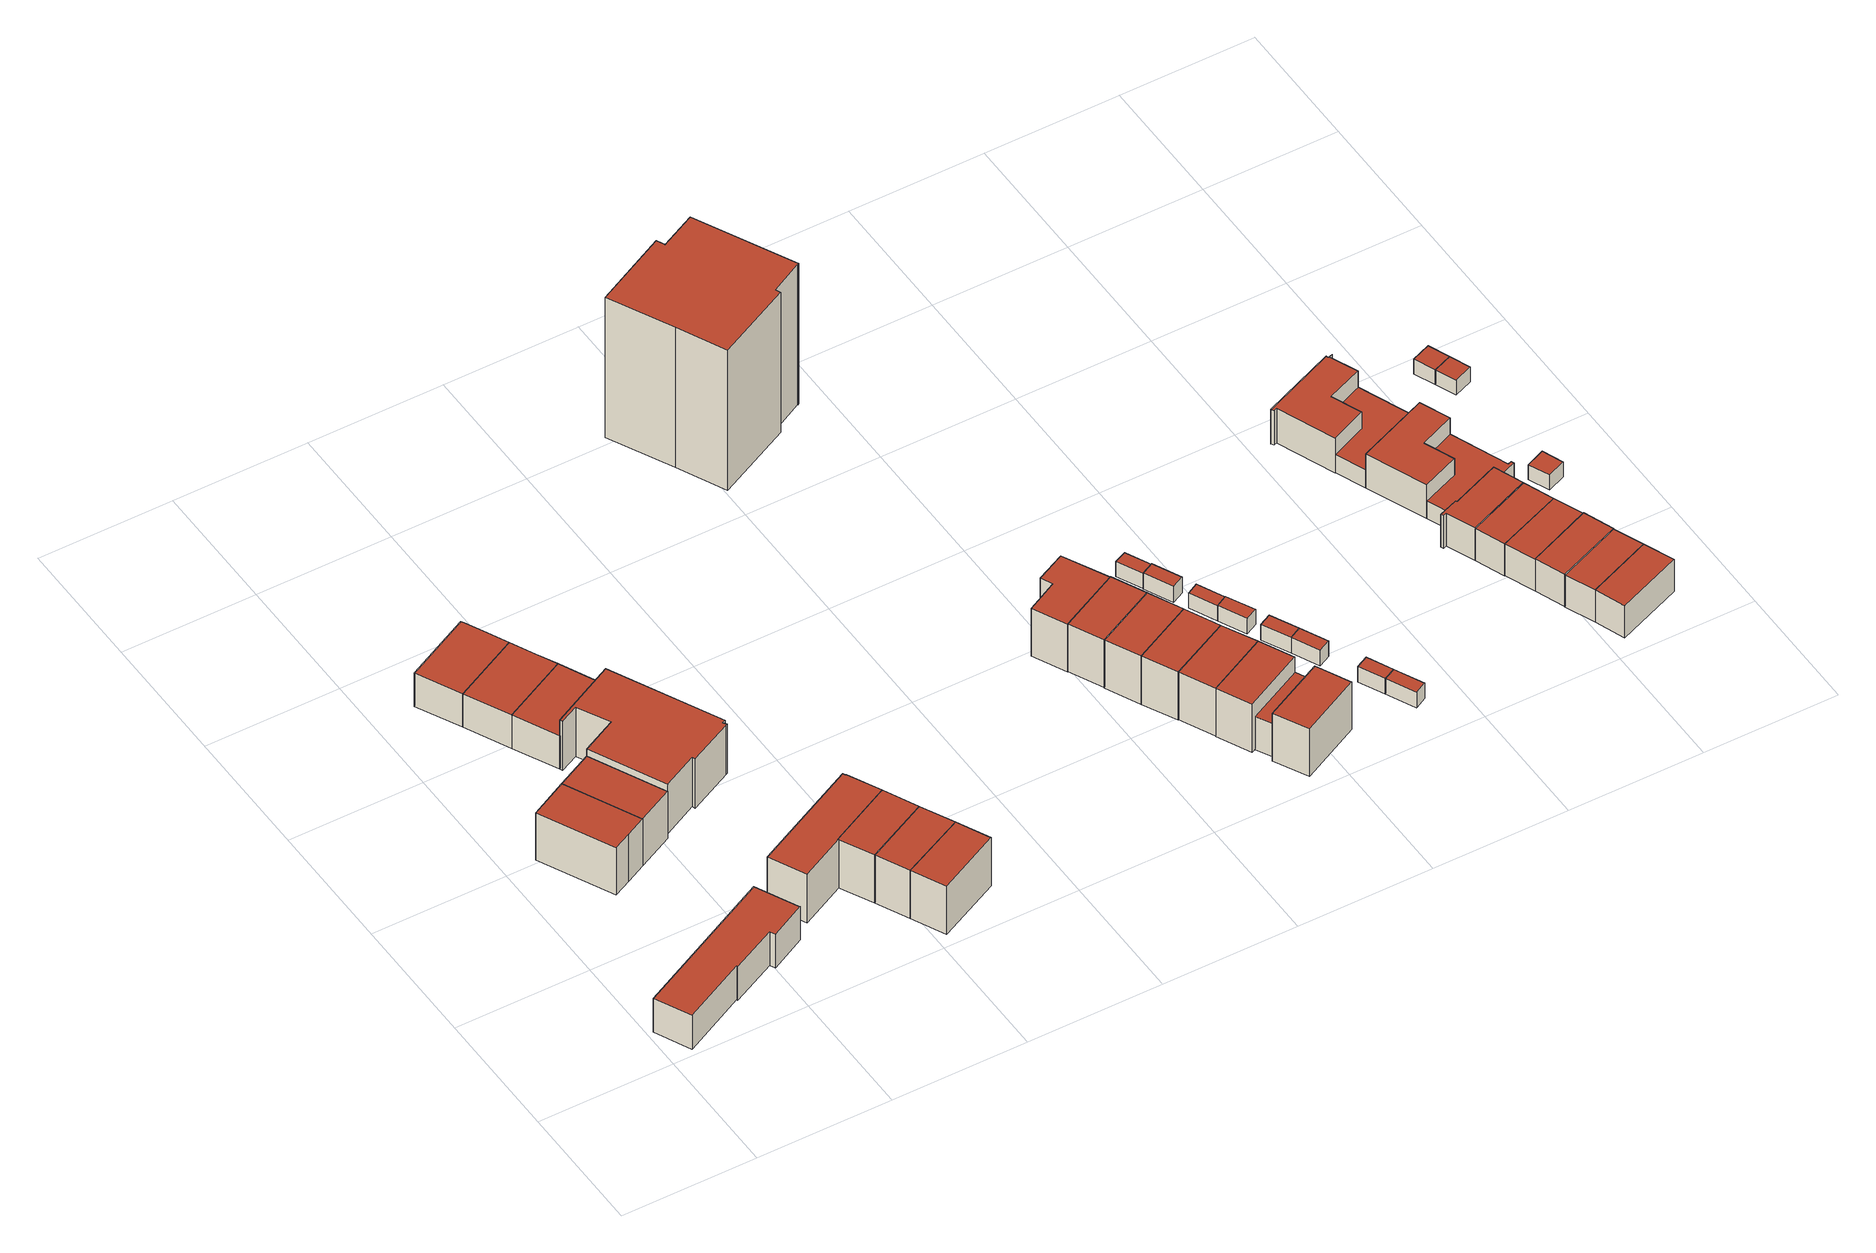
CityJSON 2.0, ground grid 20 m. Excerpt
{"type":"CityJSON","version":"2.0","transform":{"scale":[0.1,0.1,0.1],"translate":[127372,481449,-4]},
"CityObjects":{
"building1":{"type":"Building","attributes":{"b3_dak_type":"multiple horizontal","b3_h_dak_50p":3.27,"b3_h_dak_70p":3.3,"b3_h_dak_max":3.65,"b3_h_dak_min":0.19,"b3_h_maaiveld":-2.61,"b3_kas_warenhuis":false,"b3_mutatie_ahn3_ahn4":false,"b3_reconstructie_onvolledig":false,"b3_rmse_lod12":1.41,"b3_rmse_lod13":1.41,"b3_rmse_lod22":0.229,"b3_val3dity_lod12":"[]","b3_val3dity_lod13":"[]","b3_val3dity_lod22":"[]","b3_volume_lod12":860.23,"b3_volume_lod13":860.23,"b3_volume_lod22":745.3,"geconstateerd":false,"oorspronkelijkbouwjaar":2003,"status":"Pand in gebruik"},"children":["building1-1"]},
"building1-1":{"type":"BuildingPart","parents":["building1"],"geometry":[{"type":"Solid","lod":"1.2","boundaries":[[[[0,1,2,3,4,5,6,7,8]],[[9,1,0,10]],[[11,8,7,12]],[[12,7,6,13]],[[14,4,3,15]],[[10,0,8,11]],[[16,2,1,9]],[[17,5,4,14]],[[13,6,5,17]],[[15,3,2,16]],[[15,16,9,10,11,12,13,17,14]]]],"semantics":{"surfaces":[{"type":"GroundSurface"},{"type":"WallSurface","on_footprint_edge":true},{"type":"RoofSurface"}],"values":[[0,1,1,1,1,1,1,1,1,1,2]]}}]},
"building2":{"type":"Building","attributes":{"b3_dak_type":"slanted","b3_h_dak_50p":4.97,"b3_h_dak_70p":4.98,"b3_h_dak_max":5.44,"b3_h_dak_min":-3.4,"b3_h_maaiveld":-3.19,"b3_kas_warenhuis":false,"b3_mutatie_ahn3_ahn4":false,"b3_reconstructie_onvolledig":false,"b3_rmse_lod12":1.81,"b3_rmse_lod13":1.35,"b3_rmse_lod22":0.941,"b3_val3dity_lod12":"[]","b3_val3dity_lod13":"[]","b3_val3dity_lod22":"[]","b3_volume_lod12":617.8,"b3_volume_lod13":604.12,"b3_volume_lod22":590.05,"geconstateerd":false,"oorspronkelijkbouwjaar":2004,"status":"Pand in gebruik"},"children":["building2-1"]},
"building2-1":{"type":"BuildingPart","parents":["building2"],"geometry":[{"type":"Solid","lod":"1.2","boundaries":[[[[18,19,20,21,22]],[[23,20,19,24]],[[25,21,20,23]],[[26,18,22,27]],[[27,22,21,25]],[[24,19,18,26]],[[24,26,27,25,23]]]],"semantics":{"surfaces":[{"type":"GroundSurface"},{"type":"WallSurface","on_footprint_edge":true},{"type":"RoofSurface"}],"values":[[0,1,1,1,1,1,2]]}}]},
"building3":{"type":"Building","attributes":{"b3_dak_type":"slanted","b3_h_dak_50p":4.98,"b3_h_dak_70p":5,"b3_h_dak_max":5.46,"b3_h_dak_min":-3.44,"b3_h_maaiveld":-3.19,"b3_kas_warenhuis":false,"b3_mutatie_ahn3_ahn4":false,"b3_reconstructie_onvolledig":false,"b3_rmse_lod12":1.89,"b3_rmse_lod13":1.88,"b3_rmse_lod22":0.973,"b3_val3dity_lod12":"[]","b3_val3dity_lod13":"[]","b3_val3dity_lod22":"[]","b3_volume_lod12":580.01,"b3_volume_lod13":579.87,"b3_volume_lod22":526.38,"geconstateerd":false,"oorspronkelijkbouwjaar":2004,"status":"Pand in gebruik"},"children":["building3-1"]},
"building3-1":{"type":"BuildingPart","parents":["building3"],"geometry":[{"type":"Solid","lod":"1.2","boundaries":[[[[28,29,20,30,19]],[[23,20,29,31]],[[32,30,20,23]],[[33,28,19,24]],[[24,19,30,32]],[[31,29,28,33]],[[31,33,24,32,23]]]],"semantics":{"surfaces":[{"type":"GroundSurface"},{"type":"WallSurface","on_footprint_edge":true},{"type":"RoofSurface"}],"values":[[0,1,1,1,1,1,2]]}}]},
"building4":{"type":"Building","attributes":{"b3_dak_type":"multiple horizontal","b3_h_dak_50p":3.41,"b3_h_dak_70p":3.43,"b3_h_dak_max":4.07,"b3_h_dak_min":3.33,"b3_h_maaiveld":-2.44,"b3_kas_warenhuis":false,"b3_mutatie_ahn3_ahn4":false,"b3_reconstructie_onvolledig":false,"b3_rmse_lod12":0.142,"b3_rmse_lod13":0.142,"b3_rmse_lod22":0.149,"b3_val3dity_lod12":"[]","b3_val3dity_lod13":"[]","b3_val3dity_lod22":"[]","b3_volume_lod12":465.79,"b3_volume_lod13":465.79,"b3_volume_lod22":464.2,"geconstateerd":false,"oorspronkelijkbouwjaar":2004,"status":"Pand in gebruik"},"children":["building4-1"]},
"building4-1":{"type":"BuildingPart","parents":["building4"],"geometry":[{"type":"Solid","lod":"1.2","boundaries":[[[[34,35,36,37,38,39]],[[40,35,34,41]],[[41,34,39,42]],[[42,39,38,43]],[[43,38,37,44]],[[45,36,35,40]],[[44,37,36,45]],[[44,45,40,41,42,43]]]],"semantics":{"surfaces":[{"type":"GroundSurface"},{"type":"WallSurface","on_footprint_edge":true},{"type":"RoofSurface"}],"values":[[0,1,1,1,1,1,1,2]]}}]},
"building5":{"type":"Building","attributes":{"b3_dak_type":"multiple horizontal","b3_h_dak_50p":3.41,"b3_h_dak_70p":3.43,"b3_h_dak_max":4.06,"b3_h_dak_min":3.33,"b3_h_maaiveld":-2.42,"b3_kas_warenhuis":false,"b3_mutatie_ahn3_ahn4":false,"b3_reconstructie_onvolledig":false,"b3_rmse_lod12":0.118,"b3_rmse_lod13":0.118,"b3_rmse_lod22":0.12,"b3_val3dity_lod12":"[]","b3_val3dity_lod13":"[]","b3_val3dity_lod22":"[]","b3_volume_lod12":463.96,"b3_volume_lod13":463.96,"b3_volume_lod22":462.48,"geconstateerd":false,"oorspronkelijkbouwjaar":2004,"status":"Pand in gebruik"},"children":["building5-1"]},
"building5-1":{"type":"BuildingPart","parents":["building5"],"geometry":[{"type":"Solid","lod":"1.2","boundaries":[[[[46,37,36,47,48]],[[44,37,46,49]],[[45,36,37,44]],[[50,47,36,45]],[[49,46,48,51]],[[51,48,47,50]],[[51,50,45,44,49]]]],"semantics":{"surfaces":[{"type":"GroundSurface"},{"type":"WallSurface","on_footprint_edge":true},{"type":"RoofSurface"}],"values":[[0,1,1,1,1,1,2]]}}]},
"building6":{"type":"Building","attributes":{"b3_dak_type":"multiple horizontal","b3_h_dak_50p":3.41,"b3_h_dak_70p":3.42,"b3_h_dak_max":4.07,"b3_h_dak_min":3.24,"b3_h_maaiveld":-2.41,"b3_kas_warenhuis":false,"b3_mutatie_ahn3_ahn4":false,"b3_reconstructie_onvolledig":false,"b3_rmse_lod12":0.101,"b3_rmse_lod13":0.101,"b3_rmse_lod22":0.107,"b3_val3dity_lod12":"[]","b3_val3dity_lod13":"[]","b3_val3dity_lod22":"[]","b3_volume_lod12":462.08,"b3_volume_lod13":462.08,"b3_volume_lod22":461.13,"geconstateerd":false,"oorspronkelijkbouwjaar":2004,"status":"Pand in gebruik"},"children":["building6-1"]},
"building6-1":{"type":"BuildingPart","parents":["building6"],"geometry":[{"type":"Solid","lod":"1.2","boundaries":[[[[52,46,48,53,54]],[[49,46,52,55]],[[51,48,46,49]],[[56,53,48,51]],[[55,52,54,57]],[[57,54,53,56]],[[57,56,51,49,55]]]],"semantics":{"surfaces":[{"type":"GroundSurface"},{"type":"WallSurface","on_footprint_edge":true},{"type":"RoofSurface"}],"values":[[0,1,1,1,1,1,2]]}}]},
"building7":{"type":"Building","attributes":{"b3_dak_type":"slanted","b3_h_dak_50p":6.2,"b3_h_dak_70p":6.22,"b3_h_dak_max":7.3,"b3_h_dak_min":-2.5,"b3_h_maaiveld":-2.42,"b3_kas_warenhuis":false,"b3_mutatie_ahn3_ahn4":false,"b3_reconstructie_onvolledig":false,"b3_rmse_lod12":1.82,"b3_rmse_lod13":0.82,"b3_rmse_lod22":0.557,"b3_val3dity_lod12":"[]","b3_val3dity_lod13":"[]","b3_val3dity_lod22":"[306]","b3_volume_lod12":1855.68,"b3_volume_lod13":1760.68,"b3_volume_lod22":1726.11,"geconstateerd":false,"oorspronkelijkbouwjaar":2004,"status":"Pand in gebruik"},"children":["building7-1"]},
"building7-1":{"type":"BuildingPart","parents":["building7"],"geometry":[{"type":"Solid","lod":"1.2","boundaries":[[[[54,58,59,60,61,62,63,64,65,66,67,68,52]],[[69,67,66,70]],[[71,58,54,72]],[[73,52,68,74]],[[74,68,67,69]],[[72,54,52,73]],[[70,66,65,75]],[[75,65,64,76]],[[77,59,58,71]],[[76,64,63,78]],[[78,63,62,79]],[[80,61,60,81]],[[81,60,59,77]],[[79,62,61,80]],[[79,80,81,77,71,72,73,74,69,70,75,76,78]]]],"semantics":{"surfaces":[{"type":"GroundSurface"},{"type":"WallSurface","on_footprint_edge":true},{"type":"RoofSurface"}],"values":[[0,1,1,1,1,1,1,1,1,1,1,1,1,1,2]]}}]},
"building8":{"type":"Building","attributes":{"b3_dak_type":"multiple horizontal","b3_h_dak_50p":5.93,"b3_h_dak_70p":5.96,"b3_h_dak_max":6.35,"b3_h_dak_min":0.41,"b3_h_maaiveld":-2.51,"b3_kas_warenhuis":false,"b3_mutatie_ahn3_ahn4":false,"b3_reconstructie_onvolledig":false,"b3_rmse_lod12":3.36,"b3_rmse_lod13":0.349,"b3_rmse_lod22":0.211,"b3_val3dity_lod12":"[]","b3_val3dity_lod13":"[]","b3_val3dity_lod22":"[]","b3_volume_lod12":894.72,"b3_volume_lod13":657.52,"b3_volume_lod22":664.89,"geconstateerd":false,"oorspronkelijkbouwjaar":2003,"status":"Pand in gebruik"},"children":["building8-1"]},
"building8-1":{"type":"BuildingPart","parents":["building8"],"geometry":[{"type":"Solid","lod":"1.2","boundaries":[[[[82,83,84,85,86,87,88,89]],[[90,89,88,91]],[[91,88,87,92]],[[92,87,86,93]],[[94,85,84,95]],[[95,84,83,96]],[[93,86,85,94]],[[97,82,89,90]],[[96,83,82,97]],[[96,97,90,91,92,93,94,95]]]],"semantics":{"surfaces":[{"type":"GroundSurface"},{"type":"WallSurface","on_footprint_edge":true},{"type":"RoofSurface"}],"values":[[0,1,1,1,1,1,1,1,1,2]]}}]},
"building9":{"type":"Building","attributes":{"b3_dak_type":"multiple horizontal","b3_h_dak_50p":5.94,"b3_h_dak_70p":5.96,"b3_h_dak_max":6.34,"b3_h_dak_min":3.15,"b3_h_maaiveld":-2.44,"b3_kas_warenhuis":false,"b3_mutatie_ahn3_ahn4":false,"b3_reconstructie_onvolledig":false,"b3_rmse_lod12":1.77,"b3_rmse_lod13":1.77,"b3_rmse_lod22":0.0747,"b3_val3dity_lod12":"[]","b3_val3dity_lod13":"[]","b3_val3dity_lod22":"[]","b3_volume_lod12":487.64,"b3_volume_lod13":487.64,"b3_volume_lod22":422.28,"geconstateerd":false,"oorspronkelijkbouwjaar":2003,"status":"Pand in gebruik"},"children":["building9-1"]},
"building9-1":{"type":"BuildingPart","parents":["building9"],"geometry":[{"type":"Solid","lod":"1.2","boundaries":[[[[98,99,100,101]],[[94,99,98,93]],[[102,100,99,94]],[[93,98,101,103]],[[103,101,100,102]],[[103,102,94,93]]]],"semantics":{"surfaces":[{"type":"GroundSurface"},{"type":"WallSurface","on_footprint_edge":true},{"type":"RoofSurface"}],"values":[[0,1,1,1,1,2]]}}]},
"building10":{"type":"Building","attributes":{"b3_dak_type":"multiple horizontal","b3_h_dak_50p":5.92,"b3_h_dak_70p":5.95,"b3_h_dak_max":6.26,"b3_h_dak_min":3.17,"b3_h_maaiveld":-2.45,"b3_kas_warenhuis":false,"b3_mutatie_ahn3_ahn4":false,"b3_reconstructie_onvolledig":false,"b3_rmse_lod12":1.83,"b3_rmse_lod13":1.83,"b3_rmse_lod22":0.0848,"b3_val3dity_lod12":"[]","b3_val3dity_lod13":"[]","b3_val3dity_lod22":"[]","b3_volume_lod12":469.36,"b3_volume_lod13":469.36,"b3_volume_lod22":403.9,"geconstateerd":false,"oorspronkelijkbouwjaar":2003,"status":"Pand in gebruik"},"children":["building10-1"]},
"building10-1":{"type":"BuildingPart","parents":["building10"],"geometry":[{"type":"Solid","lod":"1.2","boundaries":[[[[104,105,101,100]],[[106,105,104,107]],[[107,104,100,102]],[[103,101,105,106]],[[102,100,101,103]],[[102,103,106,107]]]],"semantics":{"surfaces":[{"type":"GroundSurface"},{"type":"WallSurface","on_footprint_edge":true},{"type":"RoofSurface"}],"values":[[0,1,1,1,1,2]]}}]},
"building11":{"type":"Building","attributes":{"b3_dak_type":"multiple horizontal","b3_h_dak_50p":5.91,"b3_h_dak_70p":5.95,"b3_h_dak_max":6.3,"b3_h_dak_min":3.16,"b3_h_maaiveld":-2.45,"b3_kas_warenhuis":false,"b3_mutatie_ahn3_ahn4":false,"b3_reconstructie_onvolledig":false,"b3_rmse_lod12":1.84,"b3_rmse_lod13":1.84,"b3_rmse_lod22":0.0877,"b3_val3dity_lod12":"[]","b3_val3dity_lod13":"[]","b3_val3dity_lod22":"[]","b3_volume_lod12":475.74,"b3_volume_lod13":475.74,"b3_volume_lod22":407.16,"geconstateerd":false,"oorspronkelijkbouwjaar":2003,"status":"Pand in gebruik"},"children":["building11-1"]},
"building11-1":{"type":"BuildingPart","parents":["building11"],"geometry":[{"type":"Solid","lod":"1.2","boundaries":[[[[108,109,105,104]],[[110,109,108,111]],[[111,108,104,107]],[[106,105,109,110]],[[107,104,105,106]],[[107,106,110,111]]]],"semantics":{"surfaces":[{"type":"GroundSurface"},{"type":"WallSurface","on_footprint_edge":true},{"type":"RoofSurface"}],"values":[[0,1,1,1,1,2]]}}]},
"building12":{"type":"Building","attributes":{"b3_dak_type":"multiple horizontal","b3_h_dak_50p":22.03,"b3_h_dak_70p":22.11,"b3_h_dak_max":22.99,"b3_h_dak_min":21.68,"b3_h_maaiveld":-2.44,"b3_kas_warenhuis":false,"b3_mutatie_ahn3_ahn4":false,"b3_reconstructie_onvolledig":false,"b3_rmse_lod12":0.159,"b3_rmse_lod13":0.159,"b3_rmse_lod22":0.104,"b3_val3dity_lod12":"[]","b3_val3dity_lod13":"[]","b3_val3dity_lod22":"[]","b3_volume_lod12":7779.36,"b3_volume_lod13":7779.36,"b3_volume_lod22":7761.01,"geconstateerd":false,"oorspronkelijkbouwjaar":2007,"status":"Pand in gebruik"},"children":["building12-1"]},
"building12-1":{"type":"BuildingPart","parents":["building12"],"geometry":[{"type":"Solid","lod":"1.2","boundaries":[[[[112,113,114,115,116,117,118,119,120,121,122]],[[123,118,117,124]],[[124,117,116,125]],[[125,116,115,126]],[[126,115,114,127]],[[128,119,118,123]],[[129,120,119,128]],[[127,114,113,130]],[[131,112,122,132]],[[132,122,121,133]],[[133,121,120,129]],[[130,113,112,131]],[[130,131,132,133,129,128,123,124,125,126,127]]]],"semantics":{"surfaces":[{"type":"GroundSurface"},{"type":"WallSurface","on_footprint_edge":true},{"type":"RoofSurface"}],"values":[[0,1,1,1,1,1,1,1,1,1,1,1,2]]}}]},
"building13":{"type":"Building","attributes":{"b3_dak_type":"multiple horizontal","b3_h_dak_50p":5.38,"b3_h_dak_70p":5.83,"b3_h_dak_max":6.62,"b3_h_dak_min":0.41,"b3_h_maaiveld":-2.47,"b3_kas_warenhuis":false,"b3_mutatie_ahn3_ahn4":false,"b3_reconstructie_onvolledig":false,"b3_rmse_lod12":1.92,"b3_rmse_lod13":0.634,"b3_rmse_lod22":0.0425,"b3_val3dity_lod12":"[]","b3_val3dity_lod13":"[]","b3_val3dity_lod22":"[]","b3_volume_lod12":529.55,"b3_volume_lod13":488.5,"b3_volume_lod22":467.4,"geconstateerd":false,"oorspronkelijkbouwjaar":2004,"status":"Pand in gebruik"},"children":["building13-1"]},
"building13-1":{"type":"BuildingPart","parents":["building13"],"geometry":[{"type":"Solid","lod":"1.2","boundaries":[[[[134,135,136,137,138,139]],[[140,135,134,141]],[[142,138,137,143]],[[144,139,138,142]],[[141,134,139,144]],[[143,137,136,145]],[[145,136,135,140]],[[145,140,141,144,142,143]]]],"semantics":{"surfaces":[{"type":"GroundSurface"},{"type":"WallSurface","on_footprint_edge":true},{"type":"RoofSurface"}],"values":[[0,1,1,1,1,1,1,2]]}}]},
"building14":{"type":"Building","attributes":{"b3_dak_type":"multiple horizontal","b3_h_dak_50p":5.51,"b3_h_dak_70p":5.9,"b3_h_dak_max":6.64,"b3_h_dak_min":4.49,"b3_h_maaiveld":-2.45,"b3_kas_warenhuis":false,"b3_mutatie_ahn3_ahn4":false,"b3_reconstructie_onvolledig":false,"b3_rmse_lod12":0.691,"b3_rmse_lod13":0.691,"b3_rmse_lod22":0.0386,"b3_val3dity_lod12":"[]","b3_val3dity_lod13":"[]","b3_val3dity_lod22":"[]","b3_volume_lod12":462.56,"b3_volume_lod13":462.56,"b3_volume_lod22":440.81,"geconstateerd":false,"oorspronkelijkbouwjaar":2004,"status":"Pand in gebruik"},"children":["building14-1"]},
"building14-1":{"type":"BuildingPart","parents":["building14"],"geometry":[{"type":"Solid","lod":"1.2","boundaries":[[[[146,147,148,149]],[[150,147,146,151]],[[151,146,149,152]],[[153,148,147,150]],[[152,149,148,153]],[[152,153,150,151]]]],"semantics":{"surfaces":[{"type":"GroundSurface"},{"type":"WallSurface","on_footprint_edge":true},{"type":"RoofSurface"}],"values":[[0,1,1,1,1,2]]}}]},
"building15":{"type":"Building","attributes":{"b3_dak_type":"multiple horizontal","b3_h_dak_50p":5.5,"b3_h_dak_70p":5.89,"b3_h_dak_max":6.67,"b3_h_dak_min":0.16,"b3_h_maaiveld":-2.48,"b3_kas_warenhuis":false,"b3_mutatie_ahn3_ahn4":false,"b3_reconstructie_onvolledig":false,"b3_rmse_lod12":1.11,"b3_rmse_lod13":1.11,"b3_rmse_lod22":0.674,"b3_val3dity_lod12":"[]","b3_val3dity_lod13":"[]","b3_val3dity_lod22":"[]","b3_volume_lod12":463.87,"b3_volume_lod13":463.87,"b3_volume_lod22":442.3,"geconstateerd":false,"oorspronkelijkbouwjaar":2004,"status":"Pand in gebruik"},"children":["building15-1"]},
"building15-1":{"type":"BuildingPart","parents":["building15"],"geometry":[{"type":"Solid","lod":"1.2","boundaries":[[[[154,155,156,157]],[[158,155,154,159]],[[159,154,157,151]],[[150,156,155,158]],[[151,157,156,150]],[[151,150,158,159]]]],"semantics":{"surfaces":[{"type":"GroundSurface"},{"type":"WallSurface","on_footprint_edge":true},{"type":"RoofSurface"}],"values":[[0,1,1,1,1,2]]}}]},
"building16":{"type":"Building","attributes":{"b3_dak_type":"multiple horizontal","b3_h_dak_50p":5.53,"b3_h_dak_70p":5.92,"b3_h_dak_max":6.64,"b3_h_dak_min":-2.44,"b3_h_maaiveld":-2.46,"b3_kas_warenhuis":false,"b3_mutatie_ahn3_ahn4":false,"b3_reconstructie_onvolledig":false,"b3_rmse_lod12":1.17,"b3_rmse_lod13":1.17,"b3_rmse_lod22":0.809,"b3_val3dity_lod12":"[]","b3_val3dity_lod13":"[]","b3_val3dity_lod22":"[]","b3_volume_lod12":462.6,"b3_volume_lod13":462.6,"b3_volume_lod22":441.04,"geconstateerd":false,"oorspronkelijkbouwjaar":2004,"status":"Pand in gebruik"},"children":["building16-1"]},
"building16-1":{"type":"BuildingPart","parents":["building16"],"geometry":[{"type":"Solid","lod":"1.2","boundaries":[[[[160,161,155,154]],[[162,161,160,163]],[[163,160,154,159]],[[158,155,161,162]],[[159,154,155,158]],[[159,158,162,163]]]],"semantics":{"surfaces":[{"type":"GroundSurface"},{"type":"WallSurface","on_footprint_edge":true},{"type":"RoofSurface"}],"values":[[0,1,1,1,1,2]]}}]},
"building17":{"type":"Building","attributes":{"b3_dak_type":"multiple horizontal","b3_h_dak_50p":5.51,"b3_h_dak_70p":5.91,"b3_h_dak_max":6.62,"b3_h_dak_min":4.47,"b3_h_maaiveld":-2.45,"b3_kas_warenhuis":false,"b3_mutatie_ahn3_ahn4":false,"b3_reconstructie_onvolledig":false,"b3_rmse_lod12":0.677,"b3_rmse_lod13":0.677,"b3_rmse_lod22":0.0401,"b3_val3dity_lod12":"[]","b3_val3dity_lod13":"[]","b3_val3dity_lod22":"[]","b3_volume_lod12":461.9,"b3_volume_lod13":461.9,"b3_volume_lod22":440.9,"geconstateerd":false,"oorspronkelijkbouwjaar":2004,"status":"Pand in gebruik"},"children":["building17-1"]},
"building17-1":{"type":"BuildingPart","parents":["building17"],"geometry":[{"type":"Solid","lod":"1.2","boundaries":[[[[164,165,166,167]],[[163,165,164,162]],[[168,166,165,163]],[[162,164,167,169]],[[169,167,166,168]],[[169,168,163,162]]]],"semantics":{"surfaces":[{"type":"GroundSurface"},{"type":"WallSurface","on_footprint_edge":true},{"type":"RoofSurface"}],"values":[[0,1,1,1,1,2]]}}]},
"building18":{"type":"Building","attributes":{"b3_dak_type":"multiple horizontal","b3_h_dak_50p":5.49,"b3_h_dak_70p":5.87,"b3_h_dak_max":6.61,"b3_h_dak_min":4.48,"b3_h_maaiveld":-2.46,"b3_kas_warenhuis":false,"b3_mutatie_ahn3_ahn4":false,"b3_reconstructie_onvolledig":false,"b3_rmse_lod12":0.674,"b3_rmse_lod13":0.674,"b3_rmse_lod22":0.0416,"b3_val3dity_lod12":"[]","b3_val3dity_lod13":"[]","b3_val3dity_lod22":"[]","b3_volume_lod12":463.27,"b3_volume_lod13":463.27,"b3_volume_lod22":441.99,"geconstateerd":false,"oorspronkelijkbouwjaar":2004,"status":"Pand in gebruik"},"children":["building18-1"]},
"building18-1":{"type":"BuildingPart","parents":["building18"],"geometry":[{"type":"Solid","lod":"1.2","boundaries":[[[[170,171,172,173]],[[174,171,170,175]],[[175,170,173,168]],[[169,172,171,174]],[[168,173,172,169]],[[168,169,174,175]]]],"semantics":{"surfaces":[{"type":"GroundSurface"},{"type":"WallSurface","on_footprint_edge":true},{"type":"RoofSurface"}],"values":[[0,1,1,1,1,2]]}}]},
"building19":{"type":"Building","attributes":{"b3_dak_type":"slanted","b3_h_dak_50p":3.28,"b3_h_dak_70p":3.3,"b3_h_dak_max":6.48,"b3_h_dak_min":3.17,"b3_h_maaiveld":-2.46,"b3_kas_warenhuis":false,"b3_mutatie_ahn3_ahn4":false,"b3_reconstructie_onvolledig":false,"b3_rmse_lod12":0.869,"b3_rmse_lod13":0.869,"b3_rmse_lod22":0.336,"b3_val3dity_lod12":"[]","b3_val3dity_lod13":"[]","b3_val3dity_lod22":"[]","b3_volume_lod12":161.5,"b3_volume_lod13":161.5,"b3_volume_lod22":164.42,"geconstateerd":false,"oorspronkelijkbouwjaar":2004,"status":"Pand in gebruik"},"children":["building19-1"]},
"building19-1":{"type":"BuildingPart","parents":["building19"],"geometry":[{"type":"Solid","lod":"1.2","boundaries":[[[[170,176,177,178]],[[179,176,170,180]],[[181,177,176,179]],[[180,170,178,182]],[[182,178,177,181]],[[182,181,179,180]]]],"semantics":{"surfaces":[{"type":"GroundSurface"},{"type":"WallSurface","on_footprint_edge":true},{"type":"RoofSurface"}],"values":[[0,1,1,1,1,2]]}}]},
"building20":{"type":"Building","attributes":{"b3_dak_type":"multiple horizontal","b3_h_dak_50p":5.47,"b3_h_dak_70p":5.84,"b3_h_dak_max":6.6,"b3_h_dak_min":4.46,"b3_h_maaiveld":-2.44,"b3_kas_warenhuis":false,"b3_mutatie_ahn3_ahn4":false,"b3_reconstructie_onvolledig":false,"b3_rmse_lod12":0.663,"b3_rmse_lod13":0.663,"b3_rmse_lod22":0.0406,"b3_val3dity_lod12":"[]","b3_val3dity_lod13":"[]","b3_val3dity_lod22":"[]","b3_volume_lod12":461.01,"b3_volume_lod13":461.01,"b3_volume_lod22":440.07,"geconstateerd":false,"oorspronkelijkbouwjaar":2004,"status":"Pand in gebruik"},"children":["building20-1"]},
"building20-1":{"type":"BuildingPart","parents":["building20"],"geometry":[{"type":"Solid","lod":"1.2","boundaries":[[[[183,184,185,186]],[[187,184,183,188]],[[188,183,186,189]],[[190,185,184,187]],[[189,186,185,190]],[[189,190,187,188]]]],"semantics":{"surfaces":[{"type":"GroundSurface"},{"type":"WallSurface","on_footprint_edge":true},{"type":"RoofSurface"}],"values":[[0,1,1,1,1,2]]}}]},
"building21":{"type":"Building","attributes":{"b3_dak_type":"multiple horizontal","b3_h_dak_50p":0.03,"b3_h_dak_70p":0.05,"b3_h_dak_max":0.15,"b3_h_dak_min":-0.16,"b3_h_maaiveld":-2.65,"b3_kas_warenhuis":false,"b3_mutatie_ahn3_ahn4":false,"b3_reconstructie_onvolledig":false,"b3_rmse_lod12":0.042,"b3_rmse_lod13":0.042,"b3_rmse_lod22":0.0392,"b3_val3dity_lod12":"[]","b3_val3dity_lod13":"[]","b3_val3dity_lod22":"[]","b3_volume_lod12":22.2,"b3_volume_lod13":22.2,"b3_volume_lod22":22.12,"geconstateerd":false,"oorspronkelijkbouwjaar":2004,"status":"Pand in gebruik"},"children":["building21-1"]},
"building21-1":{"type":"BuildingPart","parents":["building21"],"geometry":[{"type":"Solid","lod":"1.2","boundaries":[[[[191,192,193,194]],[[195,192,191,196]],[[197,193,192,195]],[[196,191,194,198]],[[198,194,193,197]],[[198,197,195,196]]]],"semantics":{"surfaces":[{"type":"GroundSurface"},{"type":"WallSurface","on_footprint_edge":true},{"type":"RoofSurface"}],"values":[[0,1,1,1,1,2]]}}]},
"building22":{"type":"Building","attributes":{"b3_dak_type":"multiple horizontal","b3_h_dak_50p":0.05,"b3_h_dak_70p":0.07,"b3_h_dak_max":0.18,"b3_h_dak_min":-0.13,"b3_h_maaiveld":-2.66,"b3_kas_warenhuis":false,"b3_mutatie_ahn3_ahn4":false,"b3_reconstructie_onvolledig":false,"b3_rmse_lod12":0.0441,"b3_rmse_lod13":0.0441,"b3_rmse_lod22":0.0405,"b3_val3dity_lod12":"[]","b3_val3dity_lod13":"[]","b3_val3dity_lod22":"[]","b3_volume_lod12":24.96,"b3_volume_lod13":24.96,"b3_volume_lod22":24.84,"geconstateerd":false,"oorspronkelijkbouwjaar":2004,"status":"Pand in gebruik"},"children":["building22-1"]},
"building22-1":{"type":"BuildingPart","parents":["building22"],"geometry":[{"type":"Solid","lod":"1.2","boundaries":[[[[199,200,201,202]],[[203,200,199,204]],[[205,201,200,203]],[[204,199,202,206]],[[206,202,201,205]],[[206,205,203,204]]]],"semantics":{"surfaces":[{"type":"GroundSurface"},{"type":"WallSurface","on_footprint_edge":true},{"type":"RoofSurface"}],"values":[[0,1,1,1,1,2]]}}]},
"building23":{"type":"Building","attributes":{"b3_dak_type":"multiple horizontal","b3_h_dak_50p":0.04,"b3_h_dak_70p":0.06,"b3_h_dak_max":0.17,"b3_h_dak_min":-0.24,"b3_h_maaiveld":-2.63,"b3_kas_warenhuis":false,"b3_mutatie_ahn3_ahn4":false,"b3_reconstructie_onvolledig":false,"b3_rmse_lod12":0.0513,"b3_rmse_lod13":0.0513,"b3_rmse_lod22":0.0457,"b3_val3dity_lod12":"[]","b3_val3dity_lod13":"[]","b3_val3dity_lod22":"[]","b3_volume_lod12":23.04,"b3_volume_lod13":23.04,"b3_volume_lod22":22.96,"geconstateerd":false,"oorspronkelijkbouwjaar":2004,"status":"Pand in gebruik"},"children":["building23-1"]},
"building23-1":{"type":"BuildingPart","parents":["building23"],"geometry":[{"type":"Solid","lod":"1.2","boundaries":[[[[207,208,209,210]],[[211,208,207,212]],[[212,207,210,213]],[[214,209,208,211]],[[213,210,209,214]],[[213,214,211,212]]]],"semantics":{"surfaces":[{"type":"GroundSurface"},{"type":"WallSurface","on_footprint_edge":true},{"type":"RoofSurface"}],"values":[[0,1,1,1,1,2]]}}]},
"building24":{"type":"Building","attributes":{"b3_dak_type":"multiple horizontal","b3_h_dak_50p":0.05,"b3_h_dak_70p":0.07,"b3_h_dak_max":0.26,"b3_h_dak_min":-0.05,"b3_h_maaiveld":-2.63,"b3_kas_warenhuis":false,"b3_mutatie_ahn3_ahn4":false,"b3_reconstructie_onvolledig":false,"b3_rmse_lod12":0.0462,"b3_rmse_lod13":0.0462,"b3_rmse_lod22":0.042,"b3_val3dity_lod12":"[]","b3_val3dity_lod13":"[]","b3_val3dity_lod22":"[]","b3_volume_lod12":24.1,"b3_volume_lod13":24.1,"b3_volume_lod22":24.06,"geconstateerd":false,"oorspronkelijkbouwjaar":2004,"status":"Pand in gebruik"},"children":["building24-1"]},
"building24-1":{"type":"BuildingPart","parents":["building24"],"geometry":[{"type":"Solid","lod":"1.2","boundaries":[[[[208,207,215,216]],[[217,207,208,218]],[[219,215,207,217]],[[218,208,216,220]],[[220,216,215,219]],[[220,219,217,218]]]],"semantics":{"surfaces":[{"type":"GroundSurface"},{"type":"WallSurface","on_footprint_edge":true},{"type":"RoofSurface"}],"values":[[0,1,1,1,1,2]]}}]},
"building25":{"type":"Building","attributes":{"b3_dak_type":"multiple horizontal","b3_h_dak_50p":0.04,"b3_h_dak_70p":0.05,"b3_h_dak_max":0.16,"b3_h_dak_min":-0.13,"b3_h_maaiveld":-2.64,"b3_kas_warenhuis":false,"b3_mutatie_ahn3_ahn4":false,"b3_reconstructie_onvolledig":false,"b3_rmse_lod12":0.0455,"b3_rmse_lod13":0.0455,"b3_rmse_lod22":0.0414,"b3_val3dity_lod12":"[]","b3_val3dity_lod13":"[]","b3_val3dity_lod22":"[]","b3_volume_lod12":24.13,"b3_volume_lod13":24.13,"b3_volume_lod22":24.02,"geconstateerd":false,"oorspronkelijkbouwjaar":2004,"status":"Pand in gebruik"},"children":["building25-1"]},
"building25-1":{"type":"BuildingPart","parents":["building25"],"geometry":[{"type":"Solid","lod":"1.2","boundaries":[[[[221,222,223,224]],[[225,222,221,226]],[[227,223,222,225]],[[226,221,224,228]],[[228,224,223,227]],[[228,227,225,226]]]],"semantics":{"surfaces":[{"type":"GroundSurface"},{"type":"WallSurface","on_footprint_edge":true},{"type":"RoofSurface"}],"values":[[0,1,1,1,1,2]]}}]},
"building26":{"type":"Building","attributes":{"b3_dak_type":"multiple horizontal","b3_h_dak_50p":0.04,"b3_h_dak_70p":0.06,"b3_h_dak_max":0.22,"b3_h_dak_min":-0.2,"b3_h_maaiveld":-2.63,"b3_kas_warenhuis":false,"b3_mutatie_ahn3_ahn4":false,"b3_reconstructie_onvolledig":false,"b3_rmse_lod12":0.0505,"b3_rmse_lod13":0.0505,"b3_rmse_lod22":0.0453,"b3_val3dity_lod12":"[]","b3_val3dity_lod13":"[]","b3_val3dity_lod22":"[]","b3_volume_lod12":23.14,"b3_volume_lod13":23.14,"b3_volume_lod22":23.05,"geconstateerd":false,"oorspronkelijkbouwjaar":2004,"status":"Pand in gebruik"},"children":["building26-1"]},
"building26-1":{"type":"BuildingPart","parents":["building26"],"geometry":[{"type":"Solid","lod":"1.2","boundaries":[[[[224,223,229,230]],[[227,223,224,228]],[[231,229,223,227]],[[228,224,230,232]],[[232,230,229,231]],[[232,231,227,228]]]],"semantics":{"surfaces":[{"type":"GroundSurface"},{"type":"WallSurface","on_footprint_edge":true},{"type":"RoofSurface"}],"values":[[0,1,1,1,1,2]]}}]},
"building27":{"type":"Building","attributes":{"b3_dak_type":"multiple horizontal","b3_h_dak_50p":0.05,"b3_h_dak_70p":0.06,"b3_h_dak_max":0.2,"b3_h_dak_min":-0.09,"b3_h_maaiveld":-2.61,"b3_kas_warenhuis":false,"b3_mutatie_ahn3_ahn4":false,"b3_reconstructie_onvolledig":false,"b3_rmse_lod12":0.0438,"b3_rmse_lod13":0.0438,"b3_rmse_lod22":0.0422,"b3_val3dity_lod12":"[]","b3_val3dity_lod13":"[]","b3_val3dity_lod22":"[]","b3_volume_lod12":21.63,"b3_volume_lod13":21.63,"b3_volume_lod22":21.57,"geconstateerd":false,"oorspronkelijkbouwjaar":2004,"status":"Pand in gebruik"},"children":["building27-1"]},
"building27-1":{"type":"BuildingPart","parents":["building27"],"geometry":[{"type":"Solid","lod":"1.2","boundaries":[[[[233,234,235,236]],[[237,234,233,238]],[[239,235,234,237]],[[238,233,236,240]],[[240,236,235,239]],[[240,239,237,238]]]],"semantics":{"surfaces":[{"type":"GroundSurface"},{"type":"WallSurface","on_footprint_edge":true},{"type":"RoofSurface"}],"values":[[0,1,1,1,1,2]]}}]},
"building28":{"type":"Building","attributes":{"b3_dak_type":"multiple horizontal","b3_h_dak_50p":0.05,"b3_h_dak_70p":0.06,"b3_h_dak_max":0.19,"b3_h_dak_min":-0.14,"b3_h_maaiveld":-2.62,"b3_kas_warenhuis":false,"b3_mutatie_ahn3_ahn4":false,"b3_reconstructie_onvolledig":false,"b3_rmse_lod12":0.0409,"b3_rmse_lod13":0.0409,"b3_rmse_lod22":0.0376,"b3_val3dity_lod12":"[]","b3_val3dity_lod13":"[]","b3_val3dity_lod22":"[]","b3_volume_lod12":25.31,"b3_volume_lod13":25.31,"b3_volume_lod22":25.27,"geconstateerd":false,"oorspronkelijkbouwjaar":2004,"status":"Pand in gebruik"},"children":["building28-1"]},
"building28-1":{"type":"BuildingPart","parents":["building28"],"geometry":[{"type":"Solid","lod":"1.2","boundaries":[[[[236,235,241,242]],[[239,235,236,240]],[[243,241,235,239]],[[240,236,242,244]],[[244,242,241,243]],[[244,243,239,240]]]],"semantics":{"surfaces":[{"type":"GroundSurface"},{"type":"WallSurface","on_footprint_edge":true},{"type":"RoofSurface"}],"values":[[0,1,1,1,1,2]]}}]},
"building29":{"type":"Building","attributes":{"b3_dak_type":"multiple horizontal","b3_h_dak_50p":3.53,"b3_h_dak_70p":3.54,"b3_h_dak_max":3.64,"b3_h_dak_min":0.43,"b3_h_maaiveld":-2.48,"b3_kas_warenhuis":false,"b3_mutatie_ahn3_ahn4":false,"b3_reconstructie_onvolledig":false,"b3_rmse_lod12":1.44,"b3_rmse_lod13":1.44,"b3_rmse_lod22":0.43,"b3_val3dity_lod12":"[]","b3_val3dity_lod13":"[]","b3_val3dity_lod22":"[]","b3_volume_lod12":504.89,"b3_volume_lod13":504.89,"b3_volume_lod22":448.36,"geconstateerd":false,"oorspronkelijkbouwjaar":1974,"status":"Pand in gebruik"},"children":["building29-1"]},
"building29-1":{"type":"BuildingPart","parents":["building29"],"geometry":[{"type":"Solid","lod":"1.2","boundaries":[[[[245,246,247,248,249,250,251,252,253,254,255,256]],[[257,251,250,258]],[[259,252,251,257]],[[260,246,245,261]],[[261,245,256,262]],[[258,250,249,263]],[[262,256,255,264]],[[264,255,254,265]],[[265,254,253,266]],[[266,253,252,259]],[[267,247,246,260]],[[268,248,247,267]],[[263,249,248,268]],[[263,268,267,260,261,262,264,265,266,259,257,258]]]],"semantics":{"surfaces":[{"type":"GroundSurface"},{"type":"WallSurface","on_footprint_edge":true},{"type":"RoofSurface"}],"values":[[0,1,1,1,1,1,1,1,1,1,1,1,1,2]]}}]},
"building30":{"type":"Building","attributes":{"b3_dak_type":"multiple horizontal","b3_h_dak_50p":3.21,"b3_h_dak_70p":3.25,"b3_h_dak_max":3.5,"b3_h_dak_min":3.13,"b3_h_maaiveld":-2.41,"b3_kas_warenhuis":false,"b3_mutatie_ahn3_ahn4":false,"b3_reconstructie_onvolledig":false,"b3_rmse_lod12":0.0863,"b3_rmse_lod13":0.0863,"b3_rmse_lod22":0.0724,"b3_val3dity_lod12":"[]","b3_val3dity_lod13":"[]","b3_val3dity_lod22":"[]","b3_volume_lod12":278.49,"b3_volume_lod13":278.49,"b3_volume_lod22":277.07,"geconstateerd":false,"oorspronkelijkbouwjaar":1974,"status":"Pand in gebruik"},"children":["building30-1"]},
"building30-1":{"type":"BuildingPart","parents":["building30"],"geometry":[{"type":"Solid","lod":"1.2","boundaries":[[[[269,270,271,272,273,274,275,276]],[[277,273,272,278]],[[279,274,273,277]],[[280,275,274,279]],[[278,272,271,281]],[[282,270,269,283]],[[281,271,270,282]],[[283,269,276,284]],[[284,276,275,280]],[[284,280,279,277,278,281,282,283]]]],"semantics":{"surfaces":[{"type":"GroundSurface"},{"type":"WallSurface","on_footprint_edge":true},{"type":"RoofSurface"}],"values":[[0,1,1,1,1,1,1,1,1,2]]}}]},
"building31":{"type":"Building","attributes":{"b3_dak_type":"multiple horizontal","b3_h_dak_50p":3.19,"b3_h_dak_70p":3.2,"b3_h_dak_max":3.31,"b3_h_dak_min":3.12,"b3_h_maaiveld":-2.36,"b3_kas_warenhuis":false,"b3_mutatie_ahn3_ahn4":false,"b3_reconstructie_onvolledig":false,"b3_rmse_lod12":0.0229,"b3_rmse_lod13":0.0229,"b3_rmse_lod22":0.0209,"b3_val3dity_lod12":"[]","b3_val3dity_lod13":"[]","b3_val3dity_lod22":"[]","b3_volume_lod12":269.62,"b3_volume_lod13":269.62,"b3_volume_lod22":269.23,"geconstateerd":false,"oorspronkelijkbouwjaar":1974,"status":"Pand in gebruik"},"children":["building31-1"]},
"building31-1":{"type":"BuildingPart","parents":["building31"],"geometry":[{"type":"Solid","lod":"1.2","boundaries":[[[[285,286,287,276,288]],[[289,287,286,290]],[[291,288,276,292]],[[292,276,287,289]],[[290,286,285,293]],[[293,285,288,291]],[[293,291,292,289,290]]]],"semantics":{"surfaces":[{"type":"GroundSurface"},{"type":"WallSurface","on_footprint_edge":true},{"type":"RoofSurface"}],"values":[[0,1,1,1,1,1,2]]}}]},
"building32":{"type":"Building","attributes":{"b3_dak_type":"multiple horizontal","b3_h_dak_50p":3.19,"b3_h_dak_70p":3.2,"b3_h_dak_max":3.3,"b3_h_dak_min":3.12,"b3_h_maaiveld":-2.34,"b3_kas_warenhuis":false,"b3_mutatie_ahn3_ahn4":false,"b3_reconstructie_onvolledig":false,"b3_rmse_lod12":0.0255,"b3_rmse_lod13":0.0255,"b3_rmse_lod22":0.0231,"b3_val3dity_lod12":"[]","b3_val3dity_lod13":"[]","b3_val3dity_lod22":"[]","b3_volume_lod12":270.54,"b3_volume_lod13":270.54,"b3_volume_lod22":270.03,"geconstateerd":false,"oorspronkelijkbouwjaar":1974,"status":"Pand in gebruik"},"children":["building32-1"]},
"building32-1":{"type":"BuildingPart","parents":["building32"],"geometry":[{"type":"Solid","lod":"1.2","boundaries":[[[[294,295,296,297]],[[290,295,294,289]],[[298,296,295,290]],[[289,294,297,299]],[[299,297,296,298]],[[299,298,290,289]]]],"semantics":{"surfaces":[{"type":"GroundSurface"},{"type":"WallSurface","on_footprint_edge":true},{"type":"RoofSurface"}],"values":[[0,1,1,1,1,2]]}}]},
"building33":{"type":"Building","attributes":{"b3_dak_type":"multiple horizontal","b3_h_dak_50p":3.51,"b3_h_dak_70p":3.53,"b3_h_dak_max":3.8,"b3_h_dak_min":0.61,"b3_h_maaiveld":-2.36,"b3_kas_warenhuis":false,"b3_mutatie_ahn3_ahn4":false,"b3_reconstructie_onvolledig":false,"b3_rmse_lod12":1.44,"b3_rmse_lod13":1.44,"b3_rmse_lod22":0.496,"b3_val3dity_lod12":"[]","b3_val3dity_lod13":"[]","b3_val3dity_lod22":"[]","b3_volume_lod12":491.62,"b3_volume_lod13":491.62,"b3_volume_lod22":436.11,"geconstateerd":false,"oorspronkelijkbouwjaar":1974,"status":"Pand in gebruik"},"children":["building33-1"]},
"building33-1":{"type":"BuildingPart","parents":["building33"],"geometry":[{"type":"Solid","lod":"1.2","boundaries":[[[[300,301,302,303,304,305]],[[306,304,303,307]],[[308,305,304,306]],[[309,301,300,310]],[[311,302,301,309]],[[307,303,302,311]],[[310,300,305,308]],[[310,308,306,307,311,309]]]],"semantics":{"surfaces":[{"type":"GroundSurface"},{"type":"WallSurface","on_footprint_edge":true},{"type":"RoofSurface"}],"values":[[0,1,1,1,1,1,1,2]]}}]},
"building34":{"type":"Building","attributes":{"b3_dak_type":"multiple horizontal","b3_h_dak_50p":3.2,"b3_h_dak_70p":3.24,"b3_h_dak_max":3.52,"b3_h_dak_min":3.11,"b3_h_maaiveld":-2.33,"b3_kas_warenhuis":false,"b3_mutatie_ahn3_ahn4":false,"b3_reconstructie_onvolledig":false,"b3_rmse_lod12":0.0971,"b3_rmse_lod13":0.0971,"b3_rmse_lod22":0.0737,"b3_val3dity_lod12":"[]","b3_val3dity_lod13":"[]","b3_val3dity_lod22":"[]","b3_volume_lod12":273.11,"b3_volume_lod13":273.11,"b3_volume_lod22":271.87,"geconstateerd":false,"oorspronkelijkbouwjaar":1974,"status":"Pand in gebruik"},"children":["building34-1"]},
"building34-1":{"type":"BuildingPart","parents":["building34"],"geometry":[{"type":"Solid","lod":"1.2","boundaries":[[[[297,296,312,313]],[[314,296,297,315]],[[316,312,296,314]],[[315,297,313,317]],[[317,313,312,316]],[[317,316,314,315]]]],"semantics":{"surfaces":[{"type":"GroundSurface"},{"type":"WallSurface","on_footprint_edge":true},{"type":"RoofSurface"}],"values":[[0,1,1,1,1,2]]}}]},
"building35":{"type":"Building","attributes":{"b3_dak_type":"multiple horizontal","b3_h_dak_50p":3.2,"b3_h_dak_70p":3.21,"b3_h_dak_max":3.3,"b3_h_dak_min":3.1,"b3_h_maaiveld":-2.4,"b3_kas_warenhuis":false,"b3_mutatie_ahn3_ahn4":false,"b3_reconstructie_onvolledig":false,"b3_rmse_lod12":0.0254,"b3_rmse_lod13":0.0254,"b3_rmse_lod22":0.0231,"b3_val3dity_lod12":"[]","b3_val3dity_lod13":"[]","b3_val3dity_lod22":"[]","b3_volume_lod12":274.69,"b3_volume_lod13":274.69,"b3_volume_lod22":274.19,"geconstateerd":false,"oorspronkelijkbouwjaar":1974,"status":"Pand in gebruik"},"children":["building35-1"]},
"building35-1":{"type":"BuildingPart","parents":["building35"],"geometry":[{"type":"Solid","lod":"1.2","boundaries":[[[[318,319,320,321]],[[322,319,318,323]],[[324,320,319,322]],[[323,318,321,325]],[[325,321,320,324]],[[325,324,322,323]]]],"semantics":{"surfaces":[{"type":"GroundSurface"},{"type":"WallSurface","on_footprint_edge":true},{"type":"RoofSurface"}],"values":[[0,1,1,1,1,2]]}}]},
"building36":{"type":"Building","attributes":{"b3_dak_type":"multiple horizontal","b3_h_dak_50p":0.74,"b3_h_dak_70p":0.75,"b3_h_dak_max":3.65,"b3_h_dak_min":0.63,"b3_h_maaiveld":-2.36,"b3_kas_warenhuis":false,"b3_mutatie_ahn3_ahn4":false,"b3_reconstructie_onvolledig":false,"b3_rmse_lod12":0.631,"b3_rmse_lod13":0.631,"b3_rmse_lod22":0.635,"b3_val3dity_lod12":"[]","b3_val3dity_lod13":"[]","b3_val3dity_lod22":"[]","b3_volume_lod12":256.49,"b3_volume_lod13":256.49,"b3_volume_lod22":255.33,"geconstateerd":false,"oorspronkelijkbouwjaar":1974,"status":"Pand in gebruik"},"children":["building36-1"]},
"building36-1":{"type":"BuildingPart","parents":["building36"],"geometry":[{"type":"Solid","lod":"1.2","boundaries":[[[[326,327,328,301,300,329]],[[330,301,328,331]],[[332,327,326,333]],[[331,328,327,332]],[[333,326,329,334]],[[334,329,300,335]],[[335,300,301,330]],[[335,330,331,332,333,334]]]],"semantics":{"surfaces":[{"type":"GroundSurface"},{"type":"WallSurface","on_footprint_edge":true},{"type":"RoofSurface"}],"values":[[0,1,1,1,1,1,1,2]]}}]},
"building37":{"type":"Building","attributes":{"b3_dak_type":"multiple horizontal","b3_h_dak_50p":3.19,"b3_h_dak_70p":3.21,"b3_h_dak_max":3.31,"b3_h_dak_min":3.12,"b3_h_maaiveld":-2.39,"b3_kas_warenhuis":false,"b3_mutatie_ahn3_ahn4":false,"b3_reconstructie_onvolledig":false,"b3_rmse_lod12":0.0246,"b3_rmse_lod13":0.0246,"b3_rmse_lod22":0.0225,"b3_val3dity_lod12":"[]","b3_val3dity_lod13":"[]","b3_val3dity_lod22":"[]","b3_volume_lod12":273.12,"b3_volume_lod13":273.12,"b3_volume_lod22":272.65,"geconstateerd":false,"oorspronkelijkbouwjaar":1974,"status":"Pand in gebruik"},"children":["building37-1"]},
"building37-1":{"type":"BuildingPart","parents":["building37"],"geometry":[{"type":"Solid","lod":"1.2","boundaries":[[[[321,320,336,337]],[[324,320,321,325]],[[338,336,320,324]],[[325,321,337,339]],[[339,337,336,338]],[[339,338,324,325]]]],"semantics":{"surfaces":[{"type":"GroundSurface"},{"type":"WallSurface","on_footprint_edge":true},{"type":"RoofSurface"}],"values":[[0,1,1,1,1,2]]}}]},
"building38":{"type":"Building","attributes":{"b3_dak_type":"multiple horizontal","b3_h_dak_50p":0.72,"b3_h_dak_70p":0.73,"b3_h_dak_max":3.31,"b3_h_dak_min":0.63,"b3_h_maaiveld":-2.36,"b3_kas_warenhuis":false,"b3_mutatie_ahn3_ahn4":false,"b3_reconstructie_onvolledig":false,"b3_rmse_lod12":0.509,"b3_rmse_lod13":0.509,"b3_rmse_lod22":0.0355,"b3_val3dity_lod12":"[]","b3_val3dity_lod13":"[]","b3_val3dity_lod22":"[]","b3_volume_lod12":254.57,"b3_volume_lod13":254.57,"b3_volume_lod22":263.53,"geconstateerd":false,"oorspronkelijkbouwjaar":1974,"status":"Pand in gebruik"},"children":["building38-1"]},
"building38-1":{"type":"BuildingPart","parents":["building38"],"geometry":[{"type":"Solid","lod":"1.2","boundaries":[[[[304,303,302,340,341,342,274,273,305]],[[343,342,341,344]],[[344,341,340,345]],[[346,303,304,347]],[[348,302,303,346]],[[347,304,305,349]],[[349,305,273,350]],[[350,273,274,351]],[[351,274,342,343]],[[345,340,302,348]],[[345,348,346,347,349,350,351,343,344]]]],"semantics":{"surfaces":[{"type":"GroundSurface"},{"type":"WallSurface","on_footprint_edge":true},{"type":"RoofSurface"}],"values":[[0,1,1,1,1,1,1,1,1,1,2]]}}]},
"building39":{"type":"Building","attributes":{"b3_dak_type":"multiple horizontal","b3_h_dak_50p":0.16,"b3_h_dak_70p":0.17,"b3_h_dak_max":0.23,"b3_h_dak_min":0.08,"b3_h_maaiveld":-2.39,"b3_kas_warenhuis":false,"b3_mutatie_ahn3_ahn4":false,"b3_reconstructie_onvolledig":false,"b3_rmse_lod12":0.0251,"b3_rmse_lod13":0.0251,"b3_rmse_lod22":0.0237,"b3_val3dity_lod12":"[]","b3_val3dity_lod13":"[]","b3_val3dity_lod22":"[]","b3_volume_lod12":25.3,"b3_volume_lod13":25.3,"b3_volume_lod22":25.23,"geconstateerd":false,"oorspronkelijkbouwjaar":1974,"status":"Pand in gebruik"},"children":["building39-1"]},
"building39-1":{"type":"BuildingPart","parents":["building39"],"geometry":[{"type":"Solid","lod":"1.2","boundaries":[[[[352,353,354,355]],[[356,353,352,357]],[[357,352,355,358]],[[359,354,353,356]],[[358,355,354,359]],[[358,359,356,357]]]],"semantics":{"surfaces":[{"type":"GroundSurface"},{"type":"WallSurface","on_footprint_edge":true},{"type":"RoofSurface"}],"values":[[0,1,1,1,1,2]]}}]},
"building40":{"type":"Building","attributes":{"b3_dak_type":"multiple horizontal","b3_h_dak_50p":0.16,"b3_h_dak_70p":0.17,"b3_h_dak_max":0.21,"b3_h_dak_min":-0.02,"b3_h_maaiveld":-2.38,"b3_kas_warenhuis":false,"b3_mutatie_ahn3_ahn4":false,"b3_reconstructie_onvolledig":false,"b3_rmse_lod12":0.03,"b3_rmse_lod13":0.03,"b3_rmse_lod22":0.0267,"b3_val3dity_lod12":"[]","b3_val3dity_lod13":"[]","b3_val3dity_lod22":"[]","b3_volume_lod12":25.07,"b3_volume_lod13":25.07,"b3_volume_lod22":24.96,"geconstateerd":false,"oorspronkelijkbouwjaar":1974,"status":"Pand in gebruik"},"children":["building40-1"]},
"building40-1":{"type":"BuildingPart","parents":["building40"],"geometry":[{"type":"Solid","lod":"1.2","boundaries":[[[[360,361,362,363,364]],[[365,361,360,366]],[[367,362,361,365]],[[368,363,362,367]],[[366,360,364,369]],[[369,364,363,368]],[[369,368,367,365,366]]]],"semantics":{"surfaces":[{"type":"GroundSurface"},{"type":"WallSurface","on_footprint_edge":true},{"type":"RoofSurface"}],"values":[[0,1,1,1,1,1,2]]}}]},
"building41":{"type":"Building","attributes":{"b3_dak_type":"multiple horizontal","b3_h_dak_50p":0.16,"b3_h_dak_70p":0.17,"b3_h_dak_max":0.24,"b3_h_dak_min":0.03,"b3_h_maaiveld":-2.38,"b3_kas_warenhuis":false,"b3_mutatie_ahn3_ahn4":false,"b3_reconstructie_onvolledig":false,"b3_rmse_lod12":0.0272,"b3_rmse_lod13":0.0272,"b3_rmse_lod22":0.0253,"b3_val3dity_lod12":"[]","b3_val3dity_lod13":"[]","b3_val3dity_lod22":"[]","b3_volume_lod12":24.99,"b3_volume_lod13":24.99,"b3_volume_lod22":24.93,"geconstateerd":false,"oorspronkelijkbouwjaar":1974,"status":"Pand in gebruik"},"children":["building41-1"]},
"building41-1":{"type":"BuildingPart","parents":["building41"],"geometry":[{"type":"Solid","lod":"1.2","boundaries":[[[[361,360,370,371]],[[366,360,361,365]],[[372,370,360,366]],[[365,361,371,373]],[[373,371,370,372]],[[373,372,366,365]]]],"semantics":{"surfaces":[{"type":"GroundSurface"},{"type":"WallSurface","on_footprint_edge":true},{"type":"RoofSurface"}],"values":[[0,1,1,1,1,2]]}}]}
},
"vertices":[
[220,163,14],[249,104,14],[251,102,14],[198,75,14],[194,83,14],[126,50,14],[126,52,14],[31,5,14],[6,57,14],[249,104,73],[220,163,73],[6,57,73],[31,5,73],[126,52,73],[194,83,73],[198,75,73],[251,102,73],[126,50,73],
[47,406,8],[103,434,8],[156,326,8],[126,311,8],[100,299,8],[156,326,90],[103,434,90],[126,311,90],[47,406,90],[100,299,90],
[156,460,8],[209,352,8],[152,334,8],[209,352,90],[152,334,90],[156,460,90],
[160,762,16],[173,736,16],[190,701,16],[91,652,16],[59,716,16],[158,765,16],[173,736,74],[160,762,74],[158,765,74],[59,716,74],[91,652,74],[190,701,74],
[123,587,16],[207,666,16],[222,636,16],[123,587,74],[207,666,74],[222,636,74],
[155,523,16],[240,598,16],[253,572,16],[155,523,74],[240,598,74],[253,572,74],
[332,413,16],[327,411,16],[330,406,16],[328,405,16],[263,373,16],[261,378,16],[209,352,16],[156,460,16],[208,486,16],[184,532,16],[157,519,16],[184,532,102],[208,486,102],[332,413,102],[253,572,102],[155,523,102],[157,519,102],[156,460,102],[209,352,102],[327,411,102],[261,378,102],[263,373,102],[328,405,102],[330,406,102],
[408,255,15],[410,251,15],[411,251,15],[435,204,15],[340,157,15],[341,156,15],[274,123,15],[248,176,15],[248,176,100],[274,123,100],[341,156,100],[340,157,100],[435,204,100],[411,251,100],[410,251,100],[408,255,100],
[340,157,16],[435,204,16],[459,154,16],[365,108,16],[459,154,100],[365,108,100],
[483,106,16],[388,61,16],[388,61,100],[483,106,100],
[506,58,16],[412,12,16],[412,12,100],[506,58,100],
[687,1073,16],[759,929,16],[757,928,16],[756,928,16],[709,904,16],[712,897,16],[600,842,16],[566,912,16],[519,1005,16],[628,1059,16],[634,1047,16],[600,842,261],[712,897,261],[709,904,261],[756,928,261],[757,928,261],[566,912,261],[519,1005,261],[759,929,261],[687,1073,261],[634,1047,261],[628,1059,261],
[883,383,15],[792,338,15],[768,387,15],[815,411,15],[807,428,15],[850,449,15],[792,338,98],[883,383,98],[807,428,98],[815,411,98],[850,449,98],[768,387,98],
[907,334,16],[816,289,16],[792,338,16],[883,383,16],[816,289,99],[907,334,99],[883,383,99],[792,338,99],
[931,285,15],[840,240,15],[816,289,15],[907,334,15],[840,240,99],[931,285,99],
[955,235,15],[865,191,15],[865,191,99],[955,235,99],
[865,191,16],[955,235,16],[980,186,16],[889,141,16],[980,186,99],[889,141,99],
[1004,137,15],[913,92,15],[889,141,15],[980,186,15],[913,92,99],[1004,137,99],
[1017,110,15],[933,68,15],[919,95,15],[1017,110,73],[1004,137,73],[933,68,73],[919,95,73],
[1041,61,16],[951,16,16],[926,65,16],[1017,110,16],[951,16,99],[1041,61,99],[1017,110,99],[926,65,99],
[935,455,14],[953,463,14],[971,427,14],[953,418,14],[953,463,40],[935,455,40],[971,427,40],[953,418,40],
[953,418,13],[971,427,13],[991,386,13],[973,377,13],[971,427,41],[953,418,41],[991,386,41],[973,377,41],
[1019,328,14],[1002,319,14],[983,358,14],[1000,367,14],[1002,319,40],[1019,328,40],[1000,367,40],[983,358,40],
[1039,288,14],[1021,279,14],[1019,328,41],[1002,319,41],[1039,288,41],[1021,279,41],
[1030,261,14],[1048,270,14],[1068,230,14],[1050,221,14],[1048,270,41],[1030,261,41],[1068,230,41],[1050,221,41],
[1087,191,14],[1069,182,14],[1087,191,41],[1069,182,41],
[1094,132,14],[1112,141,14],[1130,104,14],[1112,95,14],[1112,141,41],[1094,132,41],[1130,104,41],[1112,95,41],
[1150,62,14],[1132,53,14],[1150,62,41],[1132,53,41],
[1229,552,15],[1227,556,15],[1337,602,15],[1338,599,15],[1345,601,15],[1345,600,15],[1340,598,15],[1357,558,15],[1304,536,15],[1322,492,15],[1268,469,15],[1234,554,15],[1340,598,75],[1345,600,75],[1357,558,75],[1227,556,75],[1229,552,75],[1234,554,75],[1345,601,75],[1268,469,75],[1322,492,75],[1304,536,75],[1337,602,75],[1338,599,75],
[1317,282,16],[1312,280,16],[1310,284,16],[1339,295,16],[1340,293,16],[1412,322,16],[1429,279,16],[1334,240,16],[1340,293,73],[1339,295,73],[1412,322,73],[1429,279,73],[1310,284,73],[1312,280,73],[1317,282,73],[1334,240,73],
[1430,278,16],[1447,235,16],[1351,197,16],[1428,278,16],[1351,197,72],[1447,235,72],[1428,278,72],[1334,240,72],[1430,278,72],
[1351,197,17],[1447,235,17],[1465,192,17],[1369,153,17],[1465,192,72],[1369,153,72],
[1286,425,16],[1393,469,16],[1411,425,16],[1359,403,16],[1377,359,16],[1322,337,16],[1377,359,75],[1359,403,75],[1322,337,75],[1393,469,75],[1286,425,75],[1411,425,75],
[1482,148,17],[1386,109,17],[1465,192,73],[1369,153,73],[1482,148,73],[1386,109,73],
[1386,109,16],[1482,148,16],[1500,105,16],[1404,66,16],[1482,148,72],[1386,109,72],[1500,105,72],[1404,66,72],
[1322,492,16],[1304,536,16],[1357,558,16],[1268,469,16],[1393,469,47],[1357,558,47],[1304,536,47],[1322,492,47],[1268,469,47],[1286,425,47],
[1518,61,16],[1421,22,16],[1518,61,72],[1421,22,72],
[1445,340,16],[1450,342,16],[1452,338,16],[1452,338,47],[1450,342,47],[1445,340,47],[1359,403,47],[1377,359,47],[1411,425,47],[1322,337,47],[1340,293,47],[1412,322,47],
[1508,311,16],[1481,300,16],[1468,330,16],[1496,342,16],[1481,300,42],[1508,311,42],[1496,342,42],[1468,330,42],
[1487,549,16],[1459,538,16],[1446,569,16],[1459,574,16],[1474,580,16],[1459,538,42],[1487,549,42],[1446,569,42],[1459,574,42],[1474,580,42],
[1499,519,16],[1471,508,16],[1499,519,42],[1471,508,42]
]}
